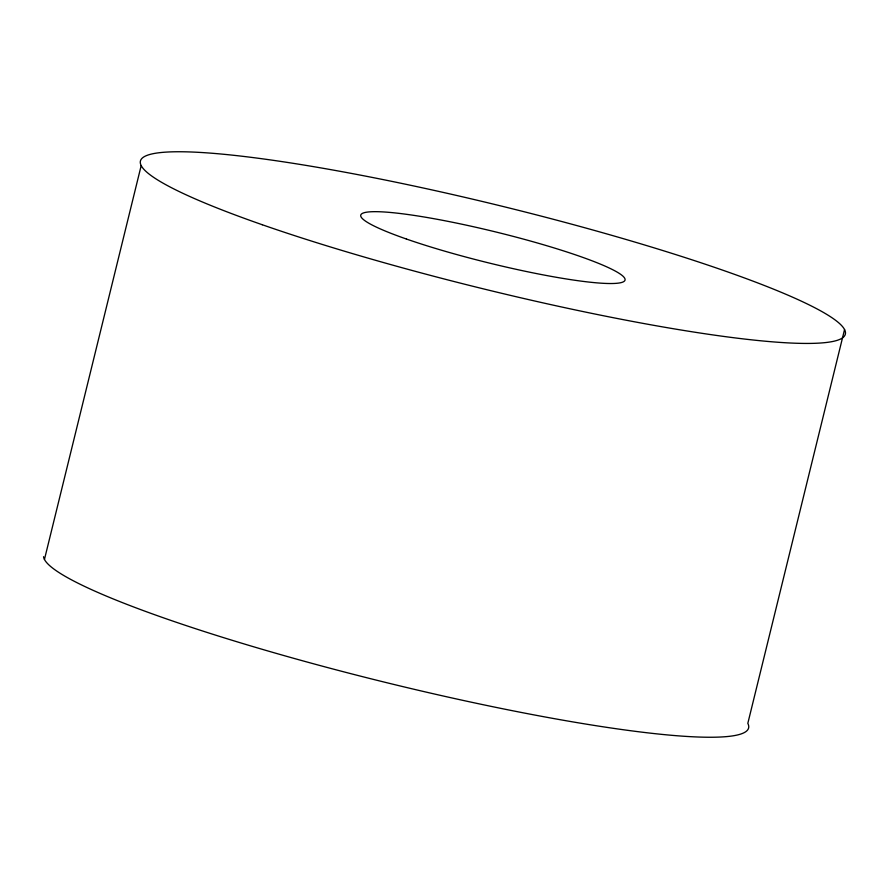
<?xml version="1.0" encoding="UTF-8"?>
<svg xmlns="http://www.w3.org/2000/svg" width="889" height="889" viewBox="0 0 889 889"><rect width="100%" height="100%" fill="white"/><g stroke="black" fill="none" stroke-linecap="round" stroke-linejoin="round"><path stroke-width="1.33" d="M44.45 559.437L141.184 165.621M844.55 329.563L747.816 723.379A362.945 42.35 13.8 0 1 411.518 688.675A362.945 42.35 13.8 0 1 43.561 556.703M262.266 224.739A362.945 42.35 13.8 0 0 839.183 339.631A362.945 42.35 13.8 0 0 377.147 178.4A362.945 42.35 13.8 0 0 262.266 224.739M406.395 239.019A136.106 15.88 13.8 0 0 622.733 282.102A136.106 15.88 13.8 0 0 449.467 221.65A136.106 15.88 13.8 0 0 406.395 239.019"/></g></svg>
